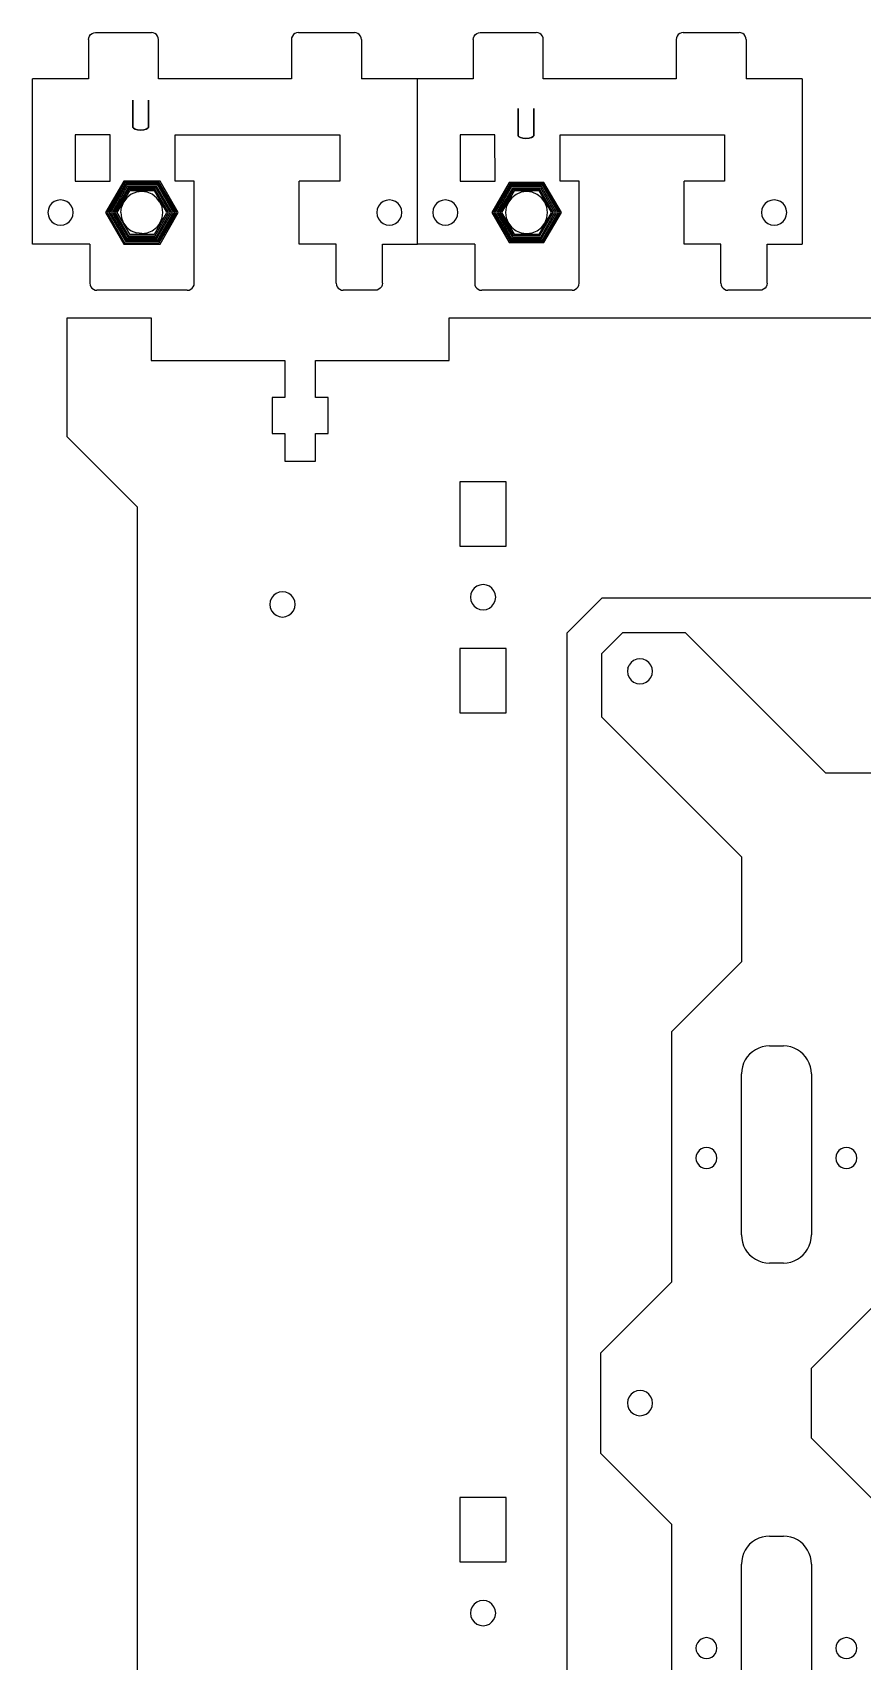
# Model space of a CAD drawing. Extents: x -950 to 1013, y 49 to 1405.
# Drawn here: x -557 to -221, y 745 to 1404 of the extents above; entities that cross this region are included whole.
import ezdxf

# ---------------------------------------------------------------- set-up
doc = ezdxf.new("R2010")
doc.units = 0
doc.layers.get('0').update_dxf_attribs({"linetype": 'CONTINUOUS'})

msp = doc.modelspace()

# ---------------------------------------------------------------- linework, layer by layer
at = {"color": 5}
for points in [[(-534.255682, 1401.593565), (-534.159119, 1402.327228), (-533.875921, 1403.010893), (-533.425439, 1403.597965), (-532.838401, 1404.048444), (-532.154722, 1404.33162)], [(-534.255682, 1401.593565), (-534.255682, 1385.719549)], [(-532.154722, 1404.33162), (-531.421042, 1404.428213)], [(-531.421042, 1404.428213), (-508.743922, 1404.428213)], [(-508.010242, 1404.33162), (-508.743922, 1404.428213)], [(-507.326558, 1404.048444), (-508.010242, 1404.33162)], [(-506.739521, 1403.597965), (-507.326558, 1404.048444)], [(-506.289038, 1403.010893), (-506.739521, 1403.597965)], [(-506.005841, 1402.327228), (-506.289038, 1403.010893)], [(-505.909199, 1401.593565), (-506.005841, 1402.327228)], [(-505.909199, 1385.719549), (-505.909199, 1401.593565)], [(-451.9544, 1402.327228), (-452.05096, 1401.593565)], [(-452.05096, 1401.593565), (-452.05096, 1385.719549)], [(-451.671199, 1403.010893), (-451.9544, 1402.327228)], [(-451.22072, 1403.597965), (-451.671199, 1403.010893)], [(-450.633679, 1404.048444), (-451.22072, 1403.597965)], [(-449.95, 1404.33162), (-450.633679, 1404.048444)], [(-449.21632, 1404.428213), (-449.95, 1404.33162)], [(-449.21632, 1404.428213), (-426.53912, 1404.428213)], [(-425.80552, 1404.33162), (-426.5392, 1404.428213)], [(-425.12184, 1404.048444), (-425.80552, 1404.33162)], [(-424.53472, 1403.597965), (-425.12184, 1404.048444)], [(-424.084241, 1403.010893), (-424.53472, 1403.597965)], [(-423.801119, 1402.327228), (-424.084241, 1403.010893)], [(-423.70448, 1401.593565), (-423.801119, 1402.327228)], [(-423.70448, 1401.593565), (-423.70448, 1385.719549)], [(-378.354758, 1401.588955), (-378.258168, 1402.322613)], [(-378.354758, 1401.588955), (-378.354758, 1385.714931)], [(-378.25816, 1402.322621), (-377.974993, 1403.006284)], [(-377.974993, 1403.006284), (-377.524511, 1403.593356)], [(-377.524511, 1403.593348), (-376.937438, 1404.043826)], [(-376.937433, 1404.043826), (-376.253767, 1404.32701)], [(-376.253776, 1404.327019), (-375.520113, 1404.423604)], [(-375.520113, 1404.423604), (-352.842954, 1404.423604)], [(-352.109287, 1404.327019), (-352.842954, 1404.423604)], [(-351.425625, 1404.043826), (-352.109287, 1404.32701)], [(-350.838553, 1403.593356), (-351.425616, 1404.043835)], [(-350.388071, 1403.006275), (-350.838553, 1403.593348)], [(-350.104887, 1402.322621), (-350.388071, 1403.006284)], [(-350.008305, 1401.588964), (-350.104887, 1402.322621)], [(-350.008305, 1385.71494), (-350.008305, 1401.588964)], [(-296.15004, 1401.588964), (-296.15004, 1385.71494)], [(-296.053446, 1402.322613), (-296.150031, 1401.588955)], [(-295.770262, 1403.006284), (-296.053446, 1402.322621)], [(-295.319784, 1403.593356), (-295.770262, 1403.006284)], [(-294.732711, 1404.043835), (-295.319784, 1403.593356)], [(-294.049049, 1404.327019), (-294.732711, 1404.043835)], [(-293.315391, 1404.423604), (-294.049049, 1404.327019)], [(-293.315391, 1404.423604), (-270.638223, 1404.423604)], [(-269.90456, 1404.327019), (-270.638215, 1404.423604)], [(-268.633817, 1403.593356), (-269.220903, 1404.043826), (-269.90456, 1404.327019)], [(-268.183352, 1403.006284), (-268.633822, 1403.593356)], [(-267.900168, 1402.322621), (-268.183352, 1403.006284)], [(-267.803575, 1401.588955), (-267.900168, 1402.322613)], [(-267.803575, 1401.588964), (-267.803575, 1385.71494)], [(-533.6888, 1318.821917), (-556.932881, 1318.821917), (-556.932881, 1385.719549)], [(-534.255682, 1385.719549), (-556.932881, 1385.719549)], [(-452.05096, 1385.719549), (-505.909199, 1385.719549)], [(-401.02736, 1385.719549), (-423.70448, 1385.719549)], [(-378.354758, 1385.71494), (-401.031927, 1385.71494)], [(-296.15004, 1385.71494), (-350.008305, 1385.71494)], [(-245.126415, 1385.71494), (-267.803575, 1385.71494)], [(-245.126415, 1385.714931), (-245.126415, 1318.817299)], [(-499.106081, 1363.042389), (-432.491918, 1363.042389)], [(-499.106081, 1344.333725), (-499.106081, 1363.042389)], [(-432.491918, 1363.042389), (-432.491918, 1344.333725)], [(-343.205153, 1363.03778), (-276.590985, 1363.03778)], [(-343.205144, 1344.329116), (-343.205144, 1363.03778)], [(-276.590985, 1363.037771), (-276.590985, 1344.329107)], [(-491.417759, 1344.333725), (-499.106081, 1344.333725)], [(-491.417759, 1302.947893), (-491.417759, 1344.333725)], [(-433.909199, 1302.947893), (-433.909199, 1318.821917), (-448.883359, 1318.821917), (-448.883359, 1344.333725)], [(-432.491918, 1344.333725), (-448.883359, 1344.333725)], [(-335.516817, 1344.329124), (-343.205153, 1344.329124)], [(-335.516817, 1302.943283), (-335.516817, 1344.329107)], [(-292.982422, 1318.817316), (-292.982422, 1344.329124)], [(-276.590985, 1344.329116), (-292.982422, 1344.329116)], [(-533.6888, 1318.821917), (-533.6888, 1302.947893)], [(-415.20056, 1318.821917), (-401.02736, 1318.821917)], [(-415.20056, 1302.947893), (-415.20056, 1318.821917)], [(-377.787833, 1318.817308), (-401.031927, 1318.817308)], [(-377.787833, 1318.817308), (-377.787833, 1302.943283)], [(-278.008305, 1318.817299), (-292.982422, 1318.817299)], [(-278.008305, 1302.943292), (-278.008305, 1318.817316)], [(-259.299641, 1302.943292), (-259.299641, 1318.817308)], [(-259.299641, 1318.817308), (-245.126415, 1318.817308)], [(-533.6888, 1302.947893), (-533.592158, 1302.214235)], [(-533.592158, 1302.214235), (-533.308961, 1301.530573)], [(-533.308961, 1301.530573), (-532.858478, 1300.9435)], [(-532.858478, 1300.9435), (-532.271441, 1300.493021)], [(-532.271441, 1300.493021), (-531.587761, 1300.209837)], [(-531.587761, 1300.209837), (-530.854081, 1300.113253)], [(-494.252399, 1300.113253), (-530.854081, 1300.113253)], [(-494.252399, 1300.113253), (-493.518719, 1300.209837)], [(-493.518719, 1300.209837), (-492.835039, 1300.493021)], [(-492.835039, 1300.493021), (-492.248002, 1300.9435)], [(-492.248002, 1300.9435), (-491.797519, 1301.530573)], [(-491.797519, 1301.530573), (-491.514322, 1302.214235)], [(-491.514322, 1302.214235), (-491.417759, 1302.947893)], [(-433.909199, 1302.947893), (-433.81264, 1302.214235)], [(-433.81264, 1302.214235), (-433.529438, 1301.530573)], [(-433.529438, 1301.530573), (-433.07896, 1300.9435)], [(-433.07896, 1300.9435), (-432.491918, 1300.493021)], [(-432.491918, 1300.493021), (-431.808239, 1300.209837)], [(-431.808239, 1300.209837), (-431.074559, 1300.113253)], [(-418.0352, 1300.113253), (-431.074559, 1300.113253)], [(-415.20056, 1302.947893), (-415.29712, 1302.214235), (-415.580321, 1301.530573), (-416.0308, 1300.9435), (-416.61792, 1300.493021), (-417.3016, 1300.209837), (-418.0352, 1300.113253)], [(-377.787833, 1302.943292), (-377.691234, 1302.209629)], [(-377.691239, 1302.209629), (-377.408064, 1301.525963)], [(-377.408064, 1301.525963), (-376.957585, 1300.938891)], [(-376.957585, 1300.938891), (-376.370513, 1300.488412)], [(-376.370513, 1300.488404), (-375.686842, 1300.205228)], [(-375.686847, 1300.205237), (-374.953184, 1300.108643)], [(-338.351457, 1300.108635), (-374.953184, 1300.108635)], [(-338.351457, 1300.108635), (-337.617799, 1300.205228)], [(-337.617799, 1300.205228), (-336.934137, 1300.488404), (-336.347065, 1300.938882)], [(-336.347065, 1300.938882), (-335.896582, 1301.525955)], [(-335.896577, 1301.525963), (-335.613398, 1302.209629)], [(-335.613398, 1302.209629), (-335.516817, 1302.943292)], [(-278.008305, 1302.943292), (-277.911711, 1302.209629)], [(-277.911711, 1302.20962), (-277.628536, 1301.525955)], [(-277.628536, 1301.525955), (-277.178049, 1300.938882)], [(-277.178049, 1300.938891), (-276.590985, 1300.488412)], [(-276.590985, 1300.488412), (-275.907319, 1300.205237)], [(-275.907319, 1300.205237), (-275.173656, 1300.108643)], [(-262.134289, 1300.108643), (-275.173656, 1300.108643)], [(-261.400623, 1300.205237), (-262.134289, 1300.108643)], [(-260.716969, 1300.488412), (-261.400623, 1300.205237)], [(-260.129889, 1300.938891), (-260.716969, 1300.488412)], [(-259.679415, 1301.525955), (-260.129889, 1300.938882)], [(-259.396231, 1302.209629), (-259.679415, 1301.525963)], [(-259.299641, 1302.943292), (-259.396231, 1302.209629)]]:
    msp.add_lwpolyline(points, dxfattribs=at)
at = {"color": 7}
for points in [[(-401.031927, 1318.817299), (-401.031927, 1385.714931)], [(-525.468319, 1363.042389), (-539.641519, 1363.031269), (-539.627119, 1344.32257)], [(-539.626799, 1344.32257), (-525.453599, 1344.333691), (-525.467999, 1363.042389)], [(-369.56736, 1363.03778), (-383.740582, 1363.02658)], [(-383.740582, 1363.02658), (-383.725865, 1344.317925), (-369.55264, 1344.32905)], [(-369.55264, 1344.329116), (-369.56736, 1363.03778)], [(-516.914881, 1338.942444), (-518.67608, 1337.591013)], [(-512.662882, 1340.081757), (-514.863839, 1339.791988), (-516.914881, 1338.942444)], [(-510.461921, 1339.791988), (-512.662882, 1340.081757)], [(-508.410878, 1338.942444), (-510.461921, 1339.791988)], [(-506.649679, 1337.591013), (-508.410878, 1338.942444)], [(-361.013913, 1338.937835), (-362.775135, 1337.586404)], [(-358.962919, 1339.787381), (-361.013918, 1338.937835)], [(-354.560967, 1339.787381), (-356.761945, 1340.077147), (-358.962919, 1339.787381)], [(-350.748751, 1337.586404), (-352.509976, 1338.937835), (-354.560967, 1339.787381)], [(-549.202162, 1335.185731), (-550.01304, 1334.128995), (-550.5228, 1332.898404), (-550.69664, 1331.577819), (-550.5228, 1330.257229), (-550.01304, 1329.026635), (-549.202162, 1327.969899), (-548.145439, 1327.159043), (-546.91488, 1326.649317), (-545.594242, 1326.475451), (-544.273679, 1326.649317), (-543.04312, 1327.159043), (-541.986401, 1327.969899), (-541.175519, 1329.026635), (-540.665759, 1330.257229), (-540.491918, 1331.577819), (-540.665759, 1332.898404), (-541.175519, 1334.128995), (-541.986401, 1335.185731), (-543.04312, 1335.996595), (-544.273679, 1336.506324), (-545.594242, 1336.680179), (-546.91488, 1336.506324), (-548.145439, 1335.996595), (-549.202162, 1335.185731)], [(-521.166802, 1331.577819), (-520.877041, 1333.778797)], [(-518.67608, 1337.591013), (-520.02752, 1335.829788), (-520.877041, 1333.778797)], [(-505.298239, 1335.829788), (-506.649679, 1337.591013)], [(-505.298239, 1335.829788), (-504.448718, 1333.778797)], [(-504.448718, 1329.376836), (-504.158962, 1331.577819), (-504.448718, 1333.778797)], [(-416.784719, 1334.128995), (-417.2944, 1332.898404), (-417.468319, 1331.577819), (-417.2944, 1330.257229), (-416.784719, 1329.026635), (-415.97384, 1327.969899), (-414.917122, 1327.159043), (-413.686559, 1326.649317), (-412.36592, 1326.475451), (-411.045361, 1326.649317), (-409.814719, 1327.159043), (-408.758, 1327.969899), (-407.947118, 1329.026635), (-407.437441, 1330.257229), (-407.263601, 1331.577819), (-407.437441, 1332.898404), (-407.947118, 1334.128995), (-408.758, 1335.185731), (-409.814719, 1335.996595), (-411.045361, 1336.506324), (-412.36592, 1336.680179), (-413.686559, 1336.506324), (-414.917122, 1335.996595), (-415.97384, 1335.185731), (-416.784719, 1334.128995)], [(-394.621849, 1332.893786), (-394.795695, 1331.573213)], [(-394.11212, 1334.124397), (-394.621849, 1332.893795)], [(-393.301247, 1335.181125), (-394.11212, 1334.124397)], [(-392.24452, 1335.991989), (-393.301256, 1335.181125)], [(-391.013929, 1336.501715), (-392.24452, 1335.991989)], [(-389.693336, 1336.675564), (-391.013929, 1336.501706)], [(-388.372751, 1336.501706), (-389.693336, 1336.675564)], [(-387.14216, 1335.991989), (-388.372751, 1336.501715)], [(-386.085433, 1335.181125), (-387.14216, 1335.991989)], [(-385.274568, 1334.124397), (-386.085433, 1335.181125)], [(-384.764839, 1332.893786), (-385.274568, 1334.124389)], [(-384.764839, 1330.25262), (-384.590985, 1331.573213), (-384.764839, 1332.893795)], [(-364.976113, 1333.774197), (-365.265878, 1331.573213)], [(-362.775135, 1337.586404), (-364.126566, 1335.825179), (-364.976113, 1333.774197)], [(-349.39732, 1335.825179), (-350.74876, 1337.586404)], [(-348.547776, 1333.774197), (-349.39732, 1335.825179)], [(-348.258016, 1331.573213), (-348.547768, 1333.774197)], [(-261.393502, 1332.893795), (-261.56736, 1331.573213)], [(-260.883768, 1334.124389), (-261.393502, 1332.893786)], [(-260.072904, 1335.181125), (-260.88376, 1334.124397)], [(-259.016176, 1335.991989), (-260.072912, 1335.181125)], [(-257.785582, 1336.501706), (-259.016167, 1335.991981)], [(-256.464992, 1336.675573), (-257.785582, 1336.501715)], [(-255.144407, 1336.501715), (-256.464992, 1336.675573)], [(-253.913817, 1335.991989), (-255.144407, 1336.501715)], [(-252.857081, 1335.181125), (-253.913817, 1335.991989)], [(-252.046225, 1334.124397), (-252.857081, 1335.181125)], [(-251.536496, 1332.893795), (-252.046225, 1334.124397)], [(-251.362633, 1331.573213), (-251.536496, 1332.893795)], [(-521.166802, 1331.577819), (-520.877041, 1329.376836), (-520.02752, 1327.325851)], [(-520.02752, 1327.325851), (-518.67608, 1325.564629), (-516.914881, 1324.213197)], [(-508.410878, 1324.213197), (-506.649679, 1325.564629)], [(-505.298239, 1327.325851), (-506.649679, 1325.564629)], [(-505.298239, 1327.325851), (-504.448718, 1329.376836)], [(-394.795704, 1331.573205), (-394.621849, 1330.252611)], [(-394.621849, 1330.252611), (-394.11212, 1329.022029)], [(-394.11212, 1329.022029), (-393.301256, 1327.965299)], [(-393.301247, 1327.965293), (-392.244511, 1327.154429)], [(-392.24452, 1327.154429), (-391.013929, 1326.6447)], [(-391.013929, 1326.644708), (-389.693344, 1326.470851)], [(-389.693344, 1326.470851), (-388.372751, 1326.644708)], [(-388.372751, 1326.644708), (-387.14216, 1327.154437)], [(-387.14216, 1327.154437), (-386.085433, 1327.965299)], [(-386.085433, 1327.965299), (-385.274568, 1329.022029)], [(-385.274568, 1329.022029), (-384.764839, 1330.252611)], [(-365.265878, 1331.573213), (-364.976113, 1329.372227)], [(-364.976113, 1329.372227), (-364.126566, 1327.321245)], [(-364.126566, 1327.321245), (-362.775135, 1325.56002)], [(-362.775135, 1325.56002), (-361.013918, 1324.208588)], [(-354.560967, 1323.359037), (-352.509976, 1324.208588), (-350.748751, 1325.56002)], [(-350.74876, 1325.56002), (-349.39732, 1327.321245), (-348.547776, 1329.372227)], [(-348.547768, 1329.372227), (-348.258016, 1331.573213)], [(-261.56736, 1331.573213), (-261.393502, 1330.25262)], [(-261.393502, 1330.25262), (-260.883768, 1329.022029)], [(-260.883768, 1329.022029), (-260.072912, 1327.965299)], [(-260.072912, 1327.965299), (-259.016176, 1327.154437)], [(-259.016176, 1327.154437), (-257.785582, 1326.644708)], [(-257.785582, 1326.6447), (-256.464992, 1326.470845)], [(-256.464992, 1326.470845), (-255.144398, 1326.6447), (-253.913817, 1327.154429)], [(-253.913817, 1327.154437), (-252.857081, 1327.965299), (-252.046225, 1329.022029)], [(-252.046225, 1329.022029), (-251.536496, 1330.25262)], [(-251.536496, 1330.25262), (-251.362633, 1331.573213)], [(-516.914881, 1324.213197), (-514.863839, 1323.363642)], [(-512.662882, 1323.073885), (-514.863839, 1323.363642)], [(-512.662882, 1323.073885), (-510.461921, 1323.363642)], [(-510.461921, 1323.363642), (-508.410878, 1324.213197)], [(-361.013913, 1324.208588), (-358.962919, 1323.359037)], [(-358.962919, 1323.359037), (-356.761945, 1323.069276), (-354.560967, 1323.359037)], [(-383.751737, 1222.602571), (-383.751737, 1196.523837)], [(-365.043073, 1222.602571), (-383.751737, 1222.602571)], [(-365.043073, 1196.523837), (-365.043073, 1222.602571)], [(-383.751737, 1196.523837), (-365.043073, 1196.523837)], [(-375.719255, 1180.764156), (-376.951031, 1180.25394)], [(-374.397401, 1180.938189), (-375.719255, 1180.764156)], [(-373.075543, 1180.764156), (-374.397401, 1180.938189)], [(-371.843776, 1180.25394), (-373.075543, 1180.764156)], [(-460.593913, 1174.251419), (-460.767938, 1172.929564)], [(-460.083696, 1175.483189), (-460.593913, 1174.251419)], [(-459.272055, 1176.540939), (-460.083696, 1175.483189)], [(-458.214313, 1177.352572), (-459.272055, 1176.540939)], [(-456.982538, 1177.862789), (-458.214313, 1177.352572)], [(-455.66068, 1178.036819), (-456.982538, 1177.862789)], [(-454.338825, 1177.862789), (-455.66068, 1178.036819)], [(-453.107055, 1177.352572), (-454.338825, 1177.862789)], [(-452.049313, 1176.540939), (-453.107055, 1177.352572)], [(-451.237671, 1175.483189), (-452.049313, 1176.540939)], [(-450.727455, 1174.251419), (-451.237671, 1175.483189)], [(-450.553434, 1172.929564), (-450.727455, 1174.251419)], [(-379.330631, 1177.152789), (-379.504655, 1175.830931)], [(-379.504655, 1175.830931), (-379.330631, 1174.509077)], [(-378.820418, 1178.384556), (-379.330631, 1177.152789)], [(-379.330631, 1174.509077), (-378.820418, 1173.277307)], [(-378.008776, 1179.442307), (-378.820418, 1178.384556)], [(-376.951031, 1180.25394), (-378.008776, 1179.442307)], [(-370.786031, 1179.442307), (-371.843776, 1180.25394)], [(-369.974393, 1178.384556), (-370.786031, 1179.442307)], [(-369.464176, 1177.152789), (-369.974393, 1178.384556)], [(-369.974393, 1173.277307), (-369.464176, 1174.509077)], [(-369.290151, 1175.830931), (-369.464176, 1177.152789)], [(-369.464176, 1174.509077), (-369.290151, 1175.830931)], [(-460.767938, 1172.929564), (-460.593913, 1171.607709)], [(-460.593913, 1171.607709), (-460.083696, 1170.375939)], [(-460.083696, 1170.375939), (-459.272055, 1169.318189)], [(-459.272055, 1169.318189), (-458.214313, 1168.506556)], [(-458.214313, 1168.506556), (-456.982538, 1167.996339)], [(-456.982538, 1167.996339), (-455.66068, 1167.822309)], [(-455.66068, 1167.822309), (-454.338825, 1167.996339)], [(-454.338825, 1167.996339), (-453.107055, 1168.506556)], [(-453.107055, 1168.506556), (-452.049313, 1169.318189)], [(-452.049313, 1169.318189), (-451.237671, 1170.375939)], [(-451.237671, 1170.375939), (-450.727455, 1171.607709)], [(-450.727455, 1171.607709), (-450.553434, 1172.929564)], [(-378.820418, 1173.277307), (-378.008776, 1172.219556)], [(-378.008776, 1172.219556), (-376.951031, 1171.407923)], [(-376.951031, 1171.407923), (-375.719255, 1170.897707)], [(-375.719255, 1170.897707), (-374.397401, 1170.723677)], [(-374.397401, 1170.723677), (-373.075543, 1170.897707)], [(-373.075543, 1170.897707), (-371.843776, 1171.407923)], [(-371.843776, 1171.407923), (-370.786031, 1172.219556)], [(-370.786031, 1172.219556), (-369.974393, 1173.277307)], [(-383.751737, 1155.138026), (-383.751737, 1129.059301), (-365.043073, 1129.059301), (-365.043073, 1155.138026), (-383.751737, 1155.138026)], [(-315.775256, 1147.150122), (-315.265527, 1148.380716)], [(-312.167344, 1150.758037), (-313.397935, 1150.248308), (-314.454665, 1149.437452), (-315.265527, 1148.380716)], [(-313.397935, 1141.410765), (-312.167344, 1140.901036), (-310.846751, 1140.727173), (-309.52616, 1140.901036), (-308.295567, 1141.410765), (-307.238839, 1142.221621), (-306.427975, 1143.278357), (-305.918249, 1144.508947), (-305.744391, 1145.829532), (-305.918249, 1147.150122), (-306.427975, 1148.380716), (-307.238839, 1149.437452), (-308.295567, 1150.248308), (-309.52616, 1150.758037), (-310.846751, 1150.931891), (-312.035216, 1150.760733), (-312.167344, 1150.758332)], [(-315.775256, 1147.150122), (-315.949113, 1145.829532), (-315.775256, 1144.508947), (-315.265527, 1143.278357), (-314.454665, 1142.221621), (-313.397935, 1141.410765)], [(-258.376391, 994.166555), (-259.856376, 994.069557), (-261.311031, 993.780204), (-262.715479, 993.303459), (-264.045679, 992.647477), (-265.278881, 991.823477), (-266.393985, 990.845564), (-267.371895, 989.730468), (-268.195887, 988.497266), (-268.851872, 987.167066), (-269.328622, 985.762619), (-269.617969, 984.307955), (-269.714976, 982.827981)], [(-258.376391, 994.166555), (-252.707105, 994.166555)], [(-244.68952, 990.845564), (-245.804615, 991.823477), (-247.037817, 992.647477), (-248.368017, 993.303459), (-249.772465, 993.780204), (-251.22712, 994.069557), (-252.707105, 994.166555)], [(-243.711606, 989.730468), (-244.68952, 990.845564)], [(-242.887609, 988.497266), (-243.711606, 989.730468)], [(-269.714976, 917.631148), (-269.714976, 982.827981)], [(-242.231624, 987.167066), (-242.887609, 988.497266)], [(-241.754879, 985.762619), (-242.231624, 987.167066)], [(-241.368528, 982.827981), (-241.465527, 984.307955), (-241.754879, 985.762619)], [(-241.368528, 982.827981), (-241.368528, 917.631148)], [(-284.988688, 952.899381), (-286.014183, 952.474604), (-286.894791, 951.798892), (-287.570511, 950.918275), (-287.99528, 949.89278), (-288.140159, 948.792291), (-287.99528, 947.691805), (-287.570511, 946.666307), (-286.894791, 945.785699), (-286.014183, 945.109979), (-284.988688, 944.685213), (-283.888199, 944.540322), (-282.787705, 944.685213), (-281.762215, 945.109979), (-280.881601, 945.785699), (-280.205886, 946.666307), (-279.781112, 947.691805), (-279.636234, 948.792291), (-279.781112, 949.89278), (-280.205886, 950.918275), (-280.881601, 951.798892), (-281.762215, 952.474604), (-282.787705, 952.899381), (-283.888199, 953.04426), (-284.988688, 952.899381)], [(-231.302384, 949.89278), (-231.447271, 948.792291), (-231.302384, 947.691805), (-230.877615, 946.666307), (-230.201895, 945.785699), (-229.321287, 945.109979), (-228.295791, 944.685213), (-227.195302, 944.540322), (-226.094817, 944.685213), (-225.069322, 945.109979), (-224.188705, 945.785699), (-223.512993, 946.666307), (-223.088216, 947.691805), (-222.943337, 948.792291), (-223.088216, 949.89278), (-223.512993, 950.918275), (-224.188705, 951.798892), (-225.069322, 952.474604), (-226.094817, 952.899381), (-227.195302, 953.04426), (-228.295791, 952.899381), (-229.321287, 952.474604), (-230.201895, 951.798892), (-230.877615, 950.918275), (-231.302384, 949.89278)], [(-269.714976, 917.631148), (-269.617969, 916.151168), (-269.328622, 914.696509), (-268.851872, 913.292061), (-268.195887, 911.961859), (-267.371895, 910.728657), (-266.393985, 909.613562), (-265.278881, 908.635649), (-264.045679, 907.811651), (-262.715479, 907.155669), (-261.311031, 906.678921), (-259.856376, 906.389572), (-258.376391, 906.29257)], [(-252.707105, 906.29257), (-251.22712, 906.389572), (-249.772465, 906.678921), (-248.368017, 907.155669), (-247.037817, 907.811651), (-245.804615, 908.635649), (-244.68952, 909.613562), (-243.711606, 910.728657), (-242.887609, 911.961859), (-242.231624, 913.292061), (-241.754879, 914.696509), (-241.465527, 916.151168), (-241.368528, 917.631148)], [(-252.707105, 906.29257), (-258.376391, 906.29257)], [(-315.789713, 848.314335), (-315.293777, 847.078121), (-314.494784, 846.012385), (-313.447184, 845.189759), (-312.222367, 844.666302), (-310.903806, 844.477685), (-309.581359, 844.636765), (-308.345145, 845.132701), (-307.279409, 845.931693), (-306.456783, 846.979293), (-305.933329, 848.204107), (-305.744712, 849.522668), (-305.903792, 850.845118), (-306.399727, 852.081336), (-307.198721, 853.147069), (-308.246321, 853.969697), (-309.471137, 854.493154), (-310.789695, 854.681769), (-312.112145, 854.522689), (-313.34836, 854.026753), (-314.414096, 853.227762), (-315.236722, 852.180162), (-315.760175, 850.955346), (-315.948793, 849.636785), (-315.789713, 848.314335)], [(-383.751737, 811.338219), (-383.751737, 785.25949)], [(-365.043073, 811.338219), (-383.751737, 811.338219)], [(-365.043073, 785.25949), (-365.043073, 811.338219)], [(-266.393985, 792.400485), (-267.371895, 791.285386), (-268.195887, 790.052188)], [(-264.045679, 794.202395), (-265.278881, 793.378397), (-266.393985, 792.400485)], [(-262.715479, 794.85838), (-264.045679, 794.202395)], [(-261.311031, 795.335125), (-262.715479, 794.85838)], [(-259.856376, 795.624474), (-261.311031, 795.335125)], [(-258.376391, 795.721476), (-259.856376, 795.624474)], [(-258.376391, 795.721476), (-252.707105, 795.721476)], [(-251.22712, 795.624474), (-252.707105, 795.721476)], [(-249.772465, 795.335125), (-251.22712, 795.624474)], [(-248.368017, 794.85838), (-249.772465, 795.335125)], [(-247.037817, 794.202395), (-248.368017, 794.85838)], [(-244.68952, 792.400485), (-245.804615, 793.378397), (-247.037817, 794.202395)], [(-243.711606, 791.285386), (-244.68952, 792.400485)], [(-383.751737, 785.25949), (-365.043073, 785.25949)], [(-269.617969, 785.862879), (-269.714976, 784.382896)], [(-269.328622, 787.31754), (-269.617969, 785.862879)], [(-268.851872, 788.721985), (-269.328622, 787.31754)], [(-268.195887, 790.052188), (-268.851872, 788.721985)], [(-242.887609, 790.052188), (-243.711606, 791.285386)], [(-242.231624, 788.721985), (-242.887609, 790.052188)], [(-241.368528, 784.382896), (-241.465527, 785.862879), (-241.754879, 787.31754), (-242.231624, 788.721985)], [(-269.714976, 719.186069), (-269.714976, 784.382896)], [(-241.368528, 784.382896), (-241.368528, 719.186069)], [(-374.397401, 769.673835), (-375.719255, 769.49981), (-376.951031, 768.989593), (-378.008776, 768.177955), (-378.820418, 767.12021), (-379.330631, 765.888437), (-379.504655, 764.566583)], [(-369.464176, 765.888437), (-369.974393, 767.12021), (-370.786031, 768.177955), (-371.843776, 768.989593), (-373.075543, 769.49981), (-374.397401, 769.673835)], [(-369.290151, 764.566583), (-369.464176, 765.888437)], [(-379.504655, 764.566583), (-379.330631, 763.244728)], [(-379.330631, 763.244728), (-378.820418, 762.012955), (-378.008776, 760.955213), (-376.951031, 760.143572), (-375.719255, 759.633355), (-374.397401, 759.459331)], [(-374.397401, 759.459331), (-373.075543, 759.633355), (-371.843776, 760.143572), (-370.786031, 760.955213), (-369.974393, 762.012955), (-369.464176, 763.244728), (-369.290151, 764.566583)], [(-280.881601, 753.373755), (-281.762215, 754.049469), (-282.787705, 754.474244), (-283.888199, 754.619125), (-284.988688, 754.474244), (-286.014183, 754.049469), (-286.894791, 753.373755), (-287.570511, 752.493146), (-287.99528, 751.467651), (-288.140159, 750.367165), (-287.99528, 749.266668), (-287.570511, 748.241181), (-286.894791, 747.360564), (-286.014183, 746.684853), (-284.988688, 746.260075), (-283.888199, 746.115197), (-282.787705, 746.260075), (-281.762215, 746.684853), (-280.881601, 747.360564), (-280.205886, 748.241181), (-279.781112, 749.266668), (-279.636234, 750.367165), (-279.781112, 751.467651), (-280.205886, 752.493146), (-280.881601, 753.373755)], [(-224.188705, 747.360564), (-223.512993, 748.241181), (-223.088216, 749.266668), (-222.943337, 750.367165), (-223.088216, 751.467651), (-223.512993, 752.493146), (-224.188705, 753.373755), (-225.069322, 754.049469), (-226.094817, 754.474244), (-227.195302, 754.619125), (-228.295791, 754.474244), (-229.321287, 754.049469), (-230.201895, 753.373755), (-230.877615, 752.493146), (-231.302384, 751.467651), (-231.447271, 750.367165), (-231.302384, 749.266668), (-230.877615, 748.241181), (-230.201895, 747.360564), (-229.321287, 746.684853), (-228.295791, 746.260075), (-227.195302, 746.115197), (-226.094817, 746.260075), (-225.069322, 746.684853), (-224.188705, 747.360564)]]:
    msp.add_lwpolyline(points, dxfattribs=at)
at = {"color": 1}
for points in [[(-516.32312, 1377.087381), (-516.32312, 1366.290692), (-516.32312, 1377.087381)], [(-510.008321, 1366.01797), (-509.95152, 1377.087381)], [(-509.951362, 1377.087381), (-509.951362, 1366.290692)], [(-353.841576, 1362.917707), (-353.898536, 1362.644989), (-354.069431, 1362.393301), (-354.753048, 1361.953021), (-355.777393, 1361.654357), (-357.02744, 1361.554813), (-358.277496, 1361.654365), (-359.301824, 1361.953021), (-359.985442, 1362.393301), (-360.156345, 1362.644989), (-360.213304, 1362.917707), (-360.213304, 1373.714397), (-360.213304, 1362.917707), (-360.156345, 1362.644989), (-359.985433, 1362.393301), (-359.301815, 1361.953021), (-358.277488, 1361.654357), (-357.027432, 1361.554813), (-355.777384, 1361.654365), (-354.75304, 1361.953021), (-354.069431, 1362.393301), (-353.898536, 1362.644989), (-353.841576, 1373.714397), (-353.841576, 1362.917707)], [(-516.32312, 1366.290692), (-516.26632, 1366.01797)], [(-516.266161, 1366.01797), (-516.322958, 1366.290692)], [(-516.266161, 1366.01797), (-516.09528, 1365.766285)], [(-516.09528, 1365.766285), (-516.266161, 1366.01797)], [(-516.09528, 1365.766285), (-515.4116, 1365.326005)], [(-515.4116, 1365.326005), (-516.09528, 1365.766285)], [(-515.4116, 1365.326005), (-514.387282, 1365.027341)], [(-514.387282, 1365.027341), (-515.4116, 1365.326005)], [(-511.8872, 1365.027341), (-510.862882, 1365.326005)], [(-510.862882, 1365.326005), (-511.8872, 1365.027341)], [(-510.862882, 1365.326005), (-510.179281, 1365.766285)], [(-510.179281, 1365.766285), (-510.862882, 1365.326005)], [(-510.179281, 1365.766285), (-510.008321, 1366.01797)], [(-510.008321, 1366.01797), (-510.179281, 1365.766285)], [(-509.951362, 1366.290692), (-510.008159, 1366.01797)], [(-514.387282, 1365.027341), (-513.137279, 1364.927789)], [(-513.137279, 1364.927789), (-514.387282, 1365.027341)], [(-513.137279, 1364.927789), (-511.8872, 1365.027341)], [(-511.8872, 1365.027341), (-513.137279, 1364.927789)]]:
    msp.add_lwpolyline(points, dxfattribs=at)
at = {"color": 3}
for points in [[(-519.976879, 1344.298524), (-527.341522, 1331.542619)], [(-505.57496, 1319.353645), (-498.53768, 1331.542619), (-505.57496, 1343.731595), (-519.6496, 1343.731595), (-526.68688, 1331.542619), (-519.6496, 1319.353645), (-505.57496, 1319.353645)], [(-519.322241, 1319.920571), (-505.90224, 1319.920571), (-499.19224, 1331.542619), (-505.90224, 1343.164669), (-519.322241, 1343.164669), (-526.032241, 1331.542619), (-519.322241, 1319.920571)], [(-518.994961, 1320.487501), (-506.229599, 1320.487501), (-499.846882, 1331.542619), (-506.229599, 1342.59774), (-518.994961, 1342.59774), (-525.377599, 1331.542619), (-518.994961, 1320.487501)], [(-518.667599, 1342.030805), (-524.722961, 1331.542619), (-518.667599, 1321.054427), (-506.556878, 1321.054427), (-500.50152, 1331.542619), (-506.556878, 1342.030805), (-518.667599, 1342.030805)], [(-501.156158, 1331.542619), (-506.884241, 1341.463876), (-518.340319, 1341.463876), (-524.068319, 1331.542619), (-518.340319, 1321.621356), (-506.884241, 1321.621356), (-501.156158, 1331.542619)], [(-501.8108, 1331.542619), (-507.21152, 1340.896946), (-518.01296, 1340.896946), (-523.41368, 1331.542619), (-518.01296, 1322.188291), (-507.21152, 1322.188291), (-501.8108, 1331.542619)], [(-502.465439, 1331.542619), (-507.538879, 1340.33002), (-517.685681, 1340.33002), (-522.759038, 1331.542619), (-517.685681, 1322.75522), (-507.538879, 1322.75522), (-502.465439, 1331.542619)], [(-505.247602, 1344.298524), (-519.976879, 1344.298524)], [(-497.883038, 1331.542619), (-505.247602, 1344.298524)], [(-363.799256, 1343.762186), (-370.836567, 1331.573213)], [(-363.471936, 1343.19526), (-370.181937, 1331.573213)], [(-363.144617, 1342.628331), (-369.527304, 1331.573213)], [(-362.817312, 1342.061405), (-368.872656, 1331.573213)], [(-362.489993, 1341.494476), (-368.218032, 1331.573219)], [(-362.162673, 1340.927546), (-367.563398, 1331.573219)], [(-361.835359, 1340.360612), (-366.908769, 1331.573219)], [(-349.724639, 1343.762186), (-363.799256, 1343.762186)], [(-350.051962, 1343.19526), (-363.471945, 1343.19526)], [(-350.379272, 1342.628331), (-363.144617, 1342.628331)], [(-350.706583, 1342.061405), (-362.817312, 1342.061405)], [(-351.033911, 1341.494476), (-362.489993, 1341.494476)], [(-351.361225, 1340.927546), (-362.162673, 1340.927546)], [(-351.688544, 1340.360612), (-361.835359, 1340.360612)], [(-346.615135, 1331.573219), (-351.688544, 1340.360612)], [(-345.960496, 1331.573219), (-351.361225, 1340.927546)], [(-345.305858, 1331.573219), (-351.033911, 1341.494476)], [(-344.651233, 1331.573213), (-350.706583, 1342.061405)], [(-343.9966, 1331.573213), (-350.379272, 1342.628331)], [(-343.341961, 1331.573213), (-350.051962, 1343.19526)], [(-342.687328, 1331.573213), (-349.724639, 1343.762186)], [(-527.341522, 1331.542619), (-519.976879, 1318.786716)], [(-505.247602, 1318.786716), (-497.883038, 1331.542619)], [(-370.836567, 1331.573213), (-363.799256, 1319.384237)], [(-370.181937, 1331.573213), (-363.471936, 1319.951163)], [(-369.527304, 1331.573213), (-363.144617, 1320.518092)], [(-368.872656, 1331.573213), (-362.817312, 1321.085021)], [(-368.218032, 1331.573213), (-362.489993, 1321.651948)], [(-367.563398, 1331.573219), (-362.162673, 1322.218891)], [(-366.908769, 1331.573219), (-361.835359, 1322.78582)], [(-351.688544, 1322.78582), (-346.615135, 1331.573219)], [(-351.361225, 1322.218891), (-345.960496, 1331.573219)], [(-351.033911, 1321.651948), (-345.305858, 1331.573213)], [(-350.706583, 1321.085021), (-344.651233, 1331.573213)], [(-350.379272, 1320.518092), (-343.9966, 1331.573213)], [(-350.051962, 1319.951163), (-343.341961, 1331.573213)], [(-349.724639, 1319.384237), (-342.687328, 1331.573213)], [(-363.799256, 1319.384237), (-349.724639, 1319.384237)], [(-363.471936, 1319.951163), (-350.051962, 1319.951163)], [(-363.144617, 1320.518092), (-350.379272, 1320.518092)], [(-362.817312, 1321.085021), (-350.706583, 1321.085021)], [(-362.489993, 1321.651948), (-351.033911, 1321.651948)], [(-362.162673, 1322.218891), (-351.361225, 1322.218891)], [(-361.835359, 1322.78582), (-351.688544, 1322.78582)], [(-519.976879, 1318.786716), (-505.247602, 1318.786716)]]:
    msp.add_lwpolyline(points, dxfattribs=at)
at = {"color": 2}
for points in [[(-542.917049, 1240.760693), (-542.917049, 1288.949666)], [(-542.917049, 1288.949666), (-508.901312, 1288.949666)], [(-508.901312, 1288.949666), (-508.901312, 1271.658331), (-454.759625, 1271.658331)], [(-388.145449, 1271.658331), (-388.145449, 1288.949666)], [(-388.132664, 1288.925604), (444.472696, 1288.925604)], [(-454.759625, 1271.658331), (-454.759625, 1256.634717)], [(-442.287167, 1256.634717), (-442.287167, 1271.658331)], [(-442.287167, 1271.658331), (-388.145449, 1271.658331)], [(-454.759625, 1256.634717), (-459.861985, 1256.634717)], [(-459.861985, 1256.634717), (-459.861985, 1242.178027)], [(-437.184816, 1256.634717), (-442.287167, 1256.634717)], [(-437.184816, 1242.178027), (-437.184816, 1256.634717)], [(-542.917049, 1240.760693), (-514.570592, 1212.414237)], [(-459.861985, 1242.178027), (-454.759625, 1242.178027)], [(-454.759625, 1242.178027), (-454.759625, 1230.98118)], [(-442.287167, 1230.98118), (-442.287167, 1242.178027)], [(-442.287167, 1242.178027), (-437.184816, 1242.178027)], [(-454.759625, 1230.98118), (-442.287167, 1230.98118)], [(-514.570592, 1212.414237), (-514.570592, 434.304315)], [(-340.381664, 1161.390651), (-326.208442, 1175.563877)], [(-326.208442, 1175.563877), (382.452752, 1175.563877)], [(-364.901343, 377.637571), (-340.381664, 377.637571), (-340.381664, 1161.390651)]]:
    msp.add_lwpolyline(points, dxfattribs=at)
at = {"color": 4}
for points in [[(-317.903936, 1161.390651), (-326.407873, 1152.886717)], [(-292.392127, 1161.390651), (-317.903936, 1161.390651)], [(-292.392127, 1161.390651), (-235.699231, 1104.697755)], [(-326.407873, 1152.886717), (-326.407873, 1127.374909)], [(-326.407873, 1127.374909), (-269.714976, 1070.682013)], [(-235.699231, 1104.697755), (-91.908689, 1104.697755)], [(-269.714976, 1070.682013), (-269.714976, 1028.162347)], [(-269.714976, 1028.162347), (-298.061425, 999.815899)], [(-298.061425, 999.815899), (-298.061425, 898.545028)], [(-326.881927, 869.724525), (-298.061425, 898.545028)], [(-326.881927, 869.724525), (-326.881927, 829.351689)], [(-326.881927, 829.351689), (-298.061425, 800.531186)], [(-298.061425, 800.531186), (-298.061425, 699.343557)]]:
    msp.add_lwpolyline(points, dxfattribs=at)
at = {"color": 6}
for points in [[(-241.368528, 863.752952), (-184.675632, 920.445845)], [(-241.368528, 835.406504), (-241.368528, 863.752952)], [(-184.675632, 778.713608), (-241.368528, 835.406504)]]:
    msp.add_lwpolyline(points, dxfattribs=at)

doc.saveas('drawing.dxf')
